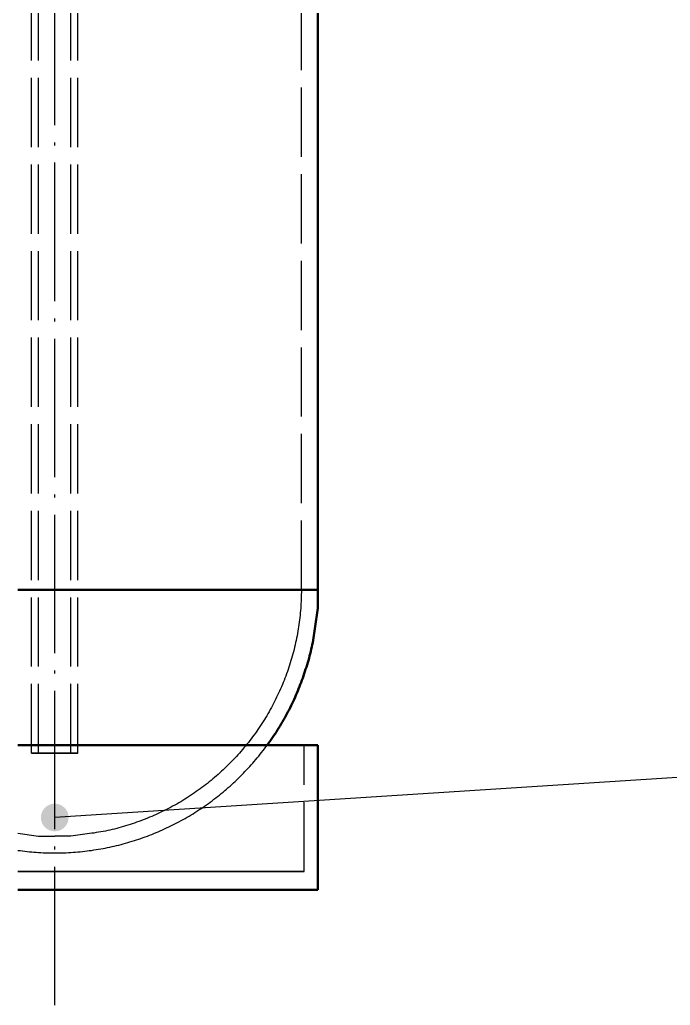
# Model space of a CAD drawing. Header units: millimetres. Extents: x 0 to 420, y 0 to 297.
# Drawn here: x 88.68 to 116.86, y 158 to 200.69 of the extents above; entities that cross this region are included whole.
import ezdxf

# ---------------------------------------------------------------- set-up
doc = ezdxf.new("R2010")
doc.units = ezdxf.units.MM
doc.linetypes.add('ISO02-TRAZOS', pattern=[3.75, 3, -0.75])
doc.linetypes.add('ISO04-TRAZO-PUNTO', pattern=[7.625, 6, -0.75, 0.125, -0.75])
for name, color, linetype, lineweight in [('01-VISIBLE', 7, 'CONTINUOUS', 50), ('02-OCULTA', 4, 'ISO02-TRAZOS', 25), ('03-EJE', 1, 'ISO04-TRAZO-PUNTO', 25), ('08-FINA', 5, 'CONTINUOUS', 25)]:
    doc.layers.add(name, color=color, linetype=linetype, lineweight=lineweight)

msp = doc.modelspace()

# ---------------------------------------------------------------- hatches: boundary and pattern name
at = {"layer": '08-FINA'}
h = msp.add_hatch(color=7, dxfattribs=at)
h.dxf.hatch_style = 1
edge = h.paths.add_edge_path()
edge.add_arc((90.2, 166.135), 0.6, 0, 360)

# ---------------------------------------------------------------- linework, layer by layer
at = {"layer": '01-VISIBLE'}
for p, q in [((101.6, 176), (101.6, 236.32)), ((101.6, 169.27), (101.6, 163))]:
    msp.add_line(p, q, dxfattribs=at)
for points in [[(88.6, 176), (88.7, 176), (88.8, 176), (88.9, 176), (89, 176), (89.1, 176), (89.2, 176), (89.3, 176), (89.4, 176), (89.5, 176), (89.6, 176), (89.7, 176), (89.8, 176), (89.9, 176), (90, 176), (90.1, 176), (90.2, 176), (90.3, 176), (90.4, 176), (90.5, 176), (90.6, 176), (90.7, 176), (90.8, 176), (90.9, 176), (91, 176), (91.1, 176), (91.2, 176), (91.3, 176), (91.4, 176), (91.5, 176), (91.6, 176), (91.7, 176), (91.8, 176), (91.9, 176), (92, 176), (92.1, 176), (92.2, 176), (92.3, 176), (92.4, 176), (92.5, 176), (92.6, 176), (92.7, 176), (92.8, 176), (92.9, 176), (93, 176), (93.1, 176), (93.2, 176), (93.3, 176), (93.4, 176), (93.5, 176), (93.6, 176), (93.7, 176), (93.8, 176), (93.9, 176), (94, 176), (94.1, 176), (94.2, 176), (94.3, 176), (94.4, 176), (94.5, 176), (94.6, 176), (94.7, 176), (94.8, 176), (94.9, 176), (95, 176), (95.1, 176), (95.2, 176), (95.3, 176), (95.4, 176), (95.5, 176), (95.6, 176), (95.7, 176), (95.8, 176), (95.9, 176), (96, 176), (96.1, 176), (96.2, 176), (96.3, 176), (96.4, 176), (96.5, 176), (96.6, 176), (96.7, 176), (96.8, 176), (96.9, 176), (97, 176), (97.1, 176), (97.2, 176), (97.3, 176), (97.4, 176), (97.5, 176), (97.6, 176), (97.7, 176), (97.8, 176), (97.9, 176), (98, 176), (98.1, 176), (98.2, 176), (98.3, 176), (98.4, 176), (98.5, 176), (98.6, 176), (98.7, 176), (98.8, 176), (98.9, 176), (99, 176), (99.1, 176), (99.2, 176), (99.3, 176), (99.4, 176), (99.5, 176), (99.6, 176), (99.7, 176), (99.8, 176), (99.9, 176), (100, 176), (100.1, 176), (100.2, 176), (100.3, 176), (100.4, 176), (100.5, 176), (100.6, 176), (100.7, 176), (100.8, 176), (100.9, 176), (101, 176), (101.1, 176), (101.2, 176), (101.3, 176), (101.4, 176), (101.5, 176), (101.6, 176)], [(99.402, 169.27), (99.46, 169.351), (99.518, 169.433), (99.575, 169.515), (99.632, 169.597), (99.688, 169.68), (99.743, 169.764), (99.797, 169.848), (99.851, 169.932), (99.903, 170.017), (99.956, 170.102), (100.007, 170.188), (100.058, 170.274), (100.107, 170.361), (100.157, 170.448), (100.205, 170.536), (100.253, 170.624), (100.299, 170.712), (100.345, 170.801), (100.391, 170.89), (100.435, 170.979), (100.479, 171.069), (100.522, 171.16), (100.564, 171.25), (100.605, 171.342), (100.646, 171.433), (100.685, 171.525), (100.724, 171.617), (100.762, 171.71), (100.798, 171.803), (100.835, 171.896), (100.87, 171.989), (100.904, 172.083), (100.938, 172.177), (100.971, 172.272), (101.004, 172.366), (101.035, 172.461), (101.066, 172.556), (101.097, 172.652), (101.127, 172.747), (101.156, 172.843), (101.184, 172.939), (101.211, 173.035), (101.237, 173.131), (101.262, 173.228), (101.286, 173.325), (101.309, 173.423), (101.331, 173.52), (101.351, 173.618), (101.37, 173.716), (101.388, 173.815), (101.405, 173.913), (101.421, 174.012), (101.436, 174.111), (101.45, 174.21), (101.465, 174.309), (101.478, 174.408), (101.492, 174.507), (101.506, 174.606), (101.519, 174.705), (101.533, 174.804), (101.548, 174.903), (101.565, 175.002), (101.579, 175.101), (101.587, 175.2), (101.592, 175.3), (101.595, 175.4), (101.597, 175.5), (101.598, 175.6), (101.599, 175.7), (101.6, 175.8), (101.6, 175.9), (101.6, 176)], [(88.6, 169.27), (88.7, 169.27), (88.8, 169.27), (88.9, 169.27), (89, 169.27), (89.1, 169.27), (89.2, 169.27), (89.3, 169.27), (89.4, 169.27), (89.5, 169.27), (89.6, 169.27), (89.7, 169.27), (89.8, 169.27), (89.9, 169.27), (90, 169.27), (90.1, 169.27), (90.2, 169.27), (90.3, 169.27), (90.4, 169.27), (90.5, 169.27), (90.6, 169.27), (90.7, 169.27), (90.8, 169.27), (90.9, 169.27), (91, 169.27), (91.1, 169.27), (91.2, 169.27), (91.3, 169.27), (91.4, 169.27), (91.5, 169.27), (91.6, 169.27), (91.7, 169.27), (91.8, 169.27), (91.9, 169.27), (92, 169.27), (92.1, 169.27), (92.2, 169.27), (92.3, 169.27), (92.4, 169.27), (92.5, 169.27), (92.6, 169.27), (92.7, 169.27), (92.8, 169.27), (92.9, 169.27), (93, 169.27), (93.1, 169.27), (93.2, 169.27), (93.3, 169.27), (93.4, 169.27), (93.5, 169.27), (93.6, 169.27), (93.7, 169.27), (93.8, 169.27), (93.9, 169.27), (94, 169.27), (94.1, 169.27), (94.2, 169.27), (94.3, 169.27), (94.4, 169.27), (94.5, 169.27), (94.6, 169.27), (94.7, 169.27), (94.8, 169.27), (94.9, 169.27), (95, 169.27), (95.1, 169.27), (95.2, 169.27), (95.3, 169.27), (95.4, 169.27), (95.5, 169.27), (95.6, 169.27), (95.7, 169.27), (95.8, 169.27), (95.9, 169.27), (96, 169.27), (96.1, 169.27), (96.2, 169.27), (96.3, 169.27), (96.4, 169.27), (96.5, 169.27), (96.6, 169.27), (96.7, 169.27), (96.8, 169.27), (96.9, 169.27), (97, 169.27), (97.1, 169.27), (97.2, 169.27), (97.3, 169.27), (97.4, 169.27), (97.5, 169.27), (97.6, 169.27), (97.7, 169.27), (97.8, 169.27), (97.9, 169.27), (98, 169.27), (98.1, 169.27), (98.2, 169.27), (98.3, 169.27), (98.4, 169.27), (98.5, 169.27), (98.6, 169.27), (98.7, 169.27), (98.8, 169.27), (98.9, 169.27), (99, 169.27), (99.1, 169.27), (99.2, 169.27), (99.3, 169.27), (99.4, 169.27), (99.5, 169.27), (99.6, 169.27), (99.7, 169.27), (99.8, 169.27), (99.9, 169.27), (100, 169.27), (100.1, 169.27), (100.2, 169.27), (100.3, 169.27), (100.4, 169.27), (100.5, 169.27), (100.6, 169.27), (100.7, 169.27), (100.8, 169.27), (100.9, 169.27), (101, 169.27), (101.1, 169.27), (101.2, 169.27), (101.3, 169.27), (101.4, 169.27), (101.5, 169.27), (101.6, 169.27)], [(88.6, 163), (88.7, 163), (88.8, 163), (88.9, 163), (89, 163), (89.1, 163), (89.2, 163), (89.3, 163), (89.4, 163), (89.5, 163), (89.6, 163), (89.7, 163), (89.8, 163), (89.9, 163), (90, 163), (90.1, 163), (90.2, 163), (90.3, 163), (90.4, 163), (90.5, 163), (90.6, 163), (90.7, 163), (90.8, 163), (90.9, 163), (91, 163), (91.1, 163), (91.2, 163), (91.3, 163), (91.4, 163), (91.5, 163), (91.6, 163), (91.7, 163), (91.8, 163), (91.9, 163), (92, 163), (92.1, 163), (92.2, 163), (92.3, 163), (92.4, 163), (92.5, 163), (92.6, 163), (92.7, 163), (92.8, 163), (92.9, 163), (93, 163), (93.1, 163), (93.2, 163), (93.3, 163), (93.4, 163), (93.5, 163), (93.6, 163), (93.7, 163), (93.8, 163), (93.9, 163), (94, 163), (94.1, 163), (94.2, 163), (94.3, 163), (94.4, 163), (94.5, 163), (94.6, 163), (94.7, 163), (94.8, 163), (94.9, 163), (95, 163), (95.1, 163), (95.2, 163), (95.3, 163), (95.4, 163), (95.5, 163), (95.6, 163), (95.7, 163), (95.8, 163), (95.9, 163), (96, 163), (96.1, 163), (96.2, 163), (96.3, 163), (96.4, 163), (96.5, 163), (96.6, 163), (96.7, 163), (96.8, 163), (96.9, 163), (97, 163), (97.1, 163), (97.2, 163), (97.3, 163), (97.4, 163), (97.5, 163), (97.6, 163), (97.7, 163), (97.8, 163), (97.9, 163), (98, 163), (98.1, 163), (98.2, 163), (98.3, 163), (98.4, 163), (98.5, 163), (98.6, 163), (98.7, 163), (98.8, 163), (98.9, 163), (99, 163), (99.1, 163), (99.2, 163), (99.3, 163), (99.4, 163), (99.5, 163), (99.6, 163), (99.7, 163), (99.8, 163), (99.9, 163), (100, 163), (100.1, 163), (100.2, 163), (100.3, 163), (100.4, 163), (100.5, 163), (100.6, 163), (100.7, 163), (100.8, 163), (100.9, 163), (101, 163), (101.1, 163), (101.2, 163), (101.3, 163), (101.4, 163), (101.5, 163), (101.6, 163)]]:
    msp.add_lwpolyline(points, dxfattribs=at)
at = {"layer": '02-OCULTA'}
for p, q in [((89.2, 168.92), (89.2, 244.447)), ((89.5, 168.92), (89.5, 244.447)), ((90.9, 168.92), (90.9, 244.447)), ((91.2, 168.92), (91.2, 244.447)), ((100.88, 176), (100.88, 236.32)), ((101, 163.8), (101, 169.27))]:
    msp.add_line(p, q, dxfattribs=at)
for points in [[(101.6, 176), (101.5, 176), (101.4, 176), (101.3, 176), (101.2, 176), (101.1, 176), (101, 176), (100.9, 176), (100.8, 176), (100.7, 176), (100.6, 176), (100.5, 176), (100.4, 176), (100.3, 176), (100.2, 176), (100.1, 176), (100, 176), (99.9, 176), (99.8, 176), (99.7, 176), (99.6, 176), (99.5, 176), (99.4, 176), (99.3, 176), (99.2, 176), (99.1, 176), (99, 176), (98.9, 176), (98.8, 176), (98.7, 176), (98.6, 176), (98.5, 176), (98.4, 176), (98.3, 176), (98.2, 176), (98.1, 176), (98, 176), (97.9, 176), (97.8, 176), (97.7, 176), (97.6, 176), (97.5, 176), (97.4, 176), (97.3, 176), (97.2, 176), (97.1, 176), (97, 176), (96.9, 176), (96.8, 176), (96.7, 176), (96.6, 176), (96.5, 176), (96.4, 176), (96.3, 176), (96.2, 176), (96.1, 176), (96, 176), (95.9, 176), (95.8, 176), (95.7, 176), (95.6, 176), (95.5, 176), (95.4, 176), (95.3, 176), (95.2, 176), (95.1, 176), (95, 176), (94.9, 176), (94.8, 176), (94.7, 176), (94.6, 176), (94.5, 176), (94.4, 176), (94.3, 176), (94.2, 176), (94.1, 176), (94, 176), (93.9, 176), (93.8, 176), (93.7, 176), (93.6, 176), (93.5, 176), (93.4, 176), (93.3, 176), (93.2, 176), (93.1, 176), (93, 176), (92.9, 176), (92.8, 176), (92.7, 176), (92.6, 176), (92.5, 176), (92.4, 176), (92.3, 176), (92.2, 176), (92.1, 176), (92, 176), (91.9, 176), (91.8, 176), (91.7, 176), (91.6, 176), (91.5, 176), (91.4, 176), (91.3, 176), (91.2, 176), (91.1, 176), (91, 176), (90.9, 176), (90.8, 176), (90.7, 176), (90.6, 176), (90.5, 176), (90.4, 176), (90.3, 176), (90.2, 176), (90.1, 176), (90, 176), (89.9, 176), (89.8, 176), (89.7, 176), (89.6, 176), (89.5, 176), (89.4, 176), (89.3, 176), (89.2, 176), (89.1, 176), (89, 176), (88.9, 176), (88.8, 176), (88.7, 176), (88.6, 176)], [(100.88, 176), (100.78, 176), (100.679, 176), (100.579, 176), (100.479, 176), (100.379, 176), (100.278, 176), (100.178, 176), (100.078, 176), (99.977, 176), (99.877, 176), (99.777, 176), (99.677, 176), (99.576, 176), (99.476, 176), (99.376, 176), (99.275, 176), (99.175, 176), (99.075, 176), (98.975, 176), (98.874, 176), (98.774, 176), (98.674, 176), (98.574, 176), (98.473, 176), (98.373, 176), (98.273, 176), (98.172, 176), (98.072, 176), (97.972, 176), (97.872, 176), (97.771, 176), (97.671, 176), (97.571, 176), (97.47, 176), (97.37, 176), (97.27, 176), (97.17, 176), (97.069, 176), (96.969, 176), (96.869, 176), (96.768, 176), (96.668, 176), (96.568, 176), (96.468, 176), (96.367, 176), (96.267, 176), (96.167, 176), (96.066, 176), (95.966, 176), (95.866, 176), (95.766, 176), (95.665, 176), (95.565, 176), (95.465, 176), (95.365, 176), (95.264, 176), (95.164, 176), (95.064, 176), (94.963, 176), (94.863, 176), (94.763, 176), (94.663, 176), (94.562, 176), (94.462, 176), (94.362, 176), (94.261, 176), (94.161, 176), (94.061, 176), (93.961, 176), (93.86, 176), (93.76, 176), (93.66, 176), (93.559, 176), (93.459, 176), (93.359, 176), (93.259, 176), (93.158, 176), (93.058, 176), (92.958, 176), (92.857, 176), (92.757, 176), (92.657, 176), (92.557, 176), (92.456, 176), (92.356, 176), (92.256, 176), (92.155, 176), (92.055, 176), (91.955, 176), (91.855, 176), (91.754, 176), (91.654, 176), (91.554, 176), (91.454, 176), (91.353, 176), (91.253, 176), (91.153, 176), (91.052, 176), (90.952, 176), (90.852, 176), (90.752, 176), (90.651, 176), (90.551, 176), (90.451, 176), (90.35, 176), (90.25, 176), (90.15, 176), (90.05, 176), (89.949, 176), (89.849, 176), (89.749, 176), (89.648, 176), (89.548, 176), (89.448, 176), (89.348, 176), (89.247, 176), (89.147, 176), (89.047, 176), (88.946, 176), (88.846, 176), (88.746, 176), (88.646, 176)], [(88.646, 176), (88.746, 176), (88.846, 176), (88.946, 176), (89.047, 176), (89.147, 176), (89.247, 176), (89.348, 176), (89.448, 176), (89.548, 176), (89.648, 176), (89.749, 176), (89.849, 176), (89.949, 176), (90.05, 176), (90.15, 176), (90.25, 176), (90.35, 176), (90.451, 176), (90.551, 176), (90.651, 176), (90.752, 176), (90.852, 176), (90.952, 176), (91.052, 176), (91.153, 176), (91.253, 176), (91.353, 176), (91.454, 176), (91.554, 176), (91.654, 176), (91.754, 176), (91.855, 176), (91.955, 176), (92.055, 176), (92.155, 176), (92.256, 176), (92.356, 176), (92.456, 176), (92.557, 176), (92.657, 176), (92.757, 176), (92.857, 176), (92.958, 176), (93.058, 176), (93.158, 176), (93.259, 176), (93.359, 176), (93.459, 176), (93.559, 176), (93.66, 176), (93.76, 176), (93.86, 176), (93.961, 176), (94.061, 176), (94.161, 176), (94.261, 176), (94.362, 176), (94.462, 176), (94.562, 176), (94.663, 176), (94.763, 176), (94.863, 176), (94.963, 176), (95.064, 176), (95.164, 176), (95.264, 176), (95.365, 176), (95.465, 176), (95.565, 176), (95.665, 176), (95.766, 176), (95.866, 176), (95.966, 176), (96.066, 176), (96.167, 176), (96.267, 176), (96.367, 176), (96.468, 176), (96.568, 176), (96.668, 176), (96.768, 176), (96.869, 176), (96.969, 176), (97.069, 176), (97.17, 176), (97.27, 176), (97.37, 176), (97.47, 176), (97.571, 176), (97.671, 176), (97.771, 176), (97.872, 176), (97.972, 176), (98.072, 176), (98.172, 176), (98.273, 176), (98.373, 176), (98.473, 176), (98.574, 176), (98.674, 176), (98.774, 176), (98.874, 176), (98.975, 176), (99.075, 176), (99.175, 176), (99.275, 176), (99.376, 176), (99.476, 176), (99.576, 176), (99.677, 176), (99.777, 176), (99.877, 176), (99.977, 176), (100.078, 176), (100.178, 176), (100.278, 176), (100.379, 176), (100.479, 176), (100.579, 176), (100.679, 176), (100.78, 176), (100.88, 176)], [(100.88, 176), (100.88, 175.9), (100.878, 175.799), (100.876, 175.699), (100.872, 175.598), (100.868, 175.498), (100.863, 175.398), (100.857, 175.297), (100.85, 175.197), (100.842, 175.097), (100.833, 174.997), (100.823, 174.897), (100.812, 174.797), (100.8, 174.697), (100.787, 174.598), (100.774, 174.498), (100.759, 174.399), (100.744, 174.3), (100.727, 174.2), (100.71, 174.102), (100.692, 174.003), (100.672, 173.904), (100.652, 173.806), (100.631, 173.708), (100.609, 173.61), (100.586, 173.512), (100.562, 173.414), (100.537, 173.317), (100.512, 173.22), (100.485, 173.123), (100.458, 173.026), (100.429, 172.93), (100.4, 172.834), (100.37, 172.738), (100.338, 172.642), (100.306, 172.547), (100.273, 172.452), (100.24, 172.358), (100.205, 172.263), (100.169, 172.169), (100.133, 172.076), (100.096, 171.983), (100.057, 171.89), (100.018, 171.797), (99.978, 171.705), (99.937, 171.613), (99.896, 171.522), (99.853, 171.431), (99.81, 171.34), (99.765, 171.25), (99.72, 171.16), (99.674, 171.071), (99.628, 170.982), (99.58, 170.894), (99.532, 170.806), (99.482, 170.718), (99.432, 170.631), (99.381, 170.544), (99.33, 170.458), (99.277, 170.373), (99.224, 170.287), (99.17, 170.203), (99.115, 170.119), (99.059, 170.035), (99.002, 169.952), (98.945, 169.869), (98.887, 169.787), (98.828, 169.706), (98.769, 169.625), (98.708, 169.545), (98.647, 169.465), (98.585, 169.386), (98.523, 169.307), (98.459, 169.229), (98.395, 169.152), (98.331, 169.075), (98.265, 168.999), (98.199, 168.923), (98.132, 168.848), (98.064, 168.774), (97.996, 168.701), (97.927, 168.628), (97.857, 168.555), (97.787, 168.483), (97.716, 168.412), (97.644, 168.342), (97.572, 168.272), (97.499, 168.203), (97.425, 168.135), (97.351, 168.067), (97.276, 168.001), (97.2, 167.934), (97.124, 167.869), (97.047, 167.804), (96.97, 167.74), (96.892, 167.677), (96.813, 167.614), (96.734, 167.552), (96.654, 167.491), (96.574, 167.431), (96.493, 167.371), (96.412, 167.312), (96.33, 167.254), (96.247, 167.197), (96.164, 167.141), (96.081, 167.085), (95.996, 167.03), (95.912, 166.976), (95.827, 166.923), (95.741, 166.87), (95.655, 166.818), (95.568, 166.768), (95.481, 166.717), (95.394, 166.668), (95.306, 166.62), (95.217, 166.572), (95.128, 166.525), (95.039, 166.479), (94.949, 166.434), (94.859, 166.39), (94.769, 166.346), (94.678, 166.304), (94.586, 166.262), (94.494, 166.221), (94.402, 166.181), (94.309, 166.142), (94.216, 166.104), (94.123, 166.067), (94.029, 166.031), (93.935, 165.996), (93.841, 165.962), (93.746, 165.928), (93.651, 165.895), (93.556, 165.863), (93.461, 165.831), (93.365, 165.801), (93.269, 165.77), (93.173, 165.741), (93.077, 165.713), (92.98, 165.685), (92.883, 165.659), (92.786, 165.634), (92.688, 165.61), (92.591, 165.587), (92.492, 165.566), (92.394, 165.546), (92.295, 165.528), (92.196, 165.51), (92.097, 165.494), (91.998, 165.478), (91.898, 165.463), (91.799, 165.449), (91.7, 165.435), (91.6, 165.421), (91.5, 165.408), (91.401, 165.394), (91.301, 165.38), (91.202, 165.364), (91.103, 165.348), (91.003, 165.336), (90.903, 165.33), (90.803, 165.326), (90.702, 165.324), (90.602, 165.322), (90.501, 165.321), (90.401, 165.321), (90.3, 165.32), (90.2, 165.32)], [(101.6, 169.27), (101.5, 169.27), (101.4, 169.27), (101.3, 169.27), (101.2, 169.27), (101.1, 169.27), (101, 169.27), (100.9, 169.27), (100.8, 169.27), (100.7, 169.27), (100.6, 169.27), (100.5, 169.27), (100.4, 169.27), (100.3, 169.27), (100.2, 169.27), (100.1, 169.27), (100, 169.27), (99.9, 169.27), (99.8, 169.27), (99.7, 169.27), (99.6, 169.27), (99.5, 169.27), (99.4, 169.27), (99.3, 169.27), (99.2, 169.27), (99.1, 169.27), (99, 169.27), (98.9, 169.27), (98.8, 169.27), (98.7, 169.27), (98.6, 169.27), (98.5, 169.27), (98.4, 169.27), (98.3, 169.27), (98.2, 169.27), (98.1, 169.27), (98, 169.27), (97.9, 169.27), (97.8, 169.27), (97.7, 169.27), (97.6, 169.27), (97.5, 169.27), (97.4, 169.27), (97.3, 169.27), (97.2, 169.27), (97.1, 169.27), (97, 169.27), (96.9, 169.27), (96.8, 169.27), (96.7, 169.27), (96.6, 169.27), (96.5, 169.27), (96.4, 169.27), (96.3, 169.27), (96.2, 169.27), (96.1, 169.27), (96, 169.27), (95.9, 169.27), (95.8, 169.27), (95.7, 169.27), (95.6, 169.27), (95.5, 169.27), (95.4, 169.27), (95.3, 169.27), (95.2, 169.27), (95.1, 169.27), (95, 169.27), (94.9, 169.27), (94.8, 169.27), (94.7, 169.27), (94.6, 169.27), (94.5, 169.27), (94.4, 169.27), (94.3, 169.27), (94.2, 169.27), (94.1, 169.27), (94, 169.27), (93.9, 169.27), (93.8, 169.27), (93.7, 169.27), (93.6, 169.27), (93.5, 169.27), (93.4, 169.27), (93.3, 169.27), (93.2, 169.27), (93.1, 169.27), (93, 169.27), (92.9, 169.27), (92.8, 169.27), (92.7, 169.27), (92.6, 169.27), (92.5, 169.27), (92.4, 169.27), (92.3, 169.27), (92.2, 169.27), (92.1, 169.27), (92, 169.27), (91.9, 169.27), (91.8, 169.27), (91.7, 169.27), (91.6, 169.27), (91.5, 169.27), (91.4, 169.27), (91.3, 169.27), (91.2, 169.27), (91.1, 169.27), (91, 169.27), (90.9, 169.27), (90.8, 169.27), (90.7, 169.27), (90.6, 169.27), (90.5, 169.27), (90.4, 169.27), (90.3, 169.27), (90.2, 169.27), (90.1, 169.27), (90, 169.27), (89.9, 169.27), (89.8, 169.27), (89.7, 169.27), (89.6, 169.27), (89.5, 169.27), (89.4, 169.27), (89.3, 169.27), (89.2, 169.27), (89.1, 169.27), (89, 169.27), (88.9, 169.27), (88.8, 169.27), (88.7, 169.27), (88.6, 169.27)], [(101, 169.27), (100.9, 169.27), (100.8, 169.27), (100.7, 169.27), (100.6, 169.27), (100.5, 169.27), (100.4, 169.27), (100.3, 169.27), (100.2, 169.27), (100.1, 169.27), (100, 169.27), (99.9, 169.27), (99.8, 169.27), (99.7, 169.27), (99.6, 169.27), (99.5, 169.27), (99.4, 169.27), (99.3, 169.27), (99.2, 169.27), (99.1, 169.27), (99, 169.27), (98.9, 169.27), (98.8, 169.27), (98.7, 169.27), (98.6, 169.27), (98.5, 169.27), (98.4, 169.27), (98.3, 169.27), (98.2, 169.27), (98.1, 169.27), (98, 169.27), (97.9, 169.27), (97.8, 169.27), (97.7, 169.27), (97.6, 169.27), (97.5, 169.27), (97.4, 169.27), (97.3, 169.27), (97.2, 169.27), (97.1, 169.27), (97, 169.27), (96.9, 169.27), (96.8, 169.27), (96.7, 169.27), (96.6, 169.27), (96.5, 169.27), (96.4, 169.27), (96.3, 169.27), (96.2, 169.27), (96.1, 169.27), (96, 169.27), (95.9, 169.27), (95.8, 169.27), (95.7, 169.27), (95.6, 169.27), (95.5, 169.27), (95.4, 169.27), (95.3, 169.27), (95.2, 169.27), (95.1, 169.27), (95, 169.27), (94.9, 169.27), (94.8, 169.27), (94.7, 169.27), (94.6, 169.27), (94.5, 169.27), (94.4, 169.27), (94.3, 169.27), (94.2, 169.27), (94.1, 169.27), (94, 169.27), (93.9, 169.27), (93.8, 169.27), (93.7, 169.27), (93.6, 169.27), (93.5, 169.27), (93.4, 169.27), (93.3, 169.27), (93.2, 169.27), (93.1, 169.27), (93, 169.27), (92.9, 169.27), (92.8, 169.27), (92.7, 169.27), (92.6, 169.27), (92.5, 169.27), (92.4, 169.27), (92.3, 169.27), (92.2, 169.27), (92.1, 169.27), (92, 169.27), (91.9, 169.27), (91.8, 169.27), (91.7, 169.27), (91.6, 169.27), (91.5, 169.27), (91.4, 169.27), (91.3, 169.27), (91.2, 169.27), (91.1, 169.27), (91, 169.27), (90.9, 169.27), (90.8, 169.27), (90.7, 169.27), (90.6, 169.27), (90.5, 169.27), (90.4, 169.27), (90.3, 169.27), (90.2, 169.27), (90.1, 169.27), (90, 169.27), (89.9, 169.27), (89.8, 169.27), (89.7, 169.27), (89.6, 169.27), (89.5, 169.27), (89.4, 169.27), (89.3, 169.27), (89.2, 169.27), (89.1, 169.27), (89, 169.27), (88.9, 169.27), (88.8, 169.27), (88.7, 169.27), (88.6, 169.27)], [(88.6, 169.27), (88.7, 169.27), (88.8, 169.27), (88.9, 169.27), (89, 169.27), (89.1, 169.27), (89.2, 169.27), (89.3, 169.27), (89.4, 169.27), (89.5, 169.27), (89.6, 169.27), (89.7, 169.27), (89.8, 169.27), (89.9, 169.27), (90, 169.27), (90.1, 169.27), (90.2, 169.27), (90.3, 169.27), (90.4, 169.27), (90.5, 169.27), (90.6, 169.27), (90.7, 169.27), (90.8, 169.27), (90.9, 169.27), (91, 169.27), (91.1, 169.27), (91.2, 169.27), (91.3, 169.27), (91.4, 169.27), (91.5, 169.27), (91.6, 169.27), (91.7, 169.27), (91.8, 169.27), (91.9, 169.27), (92, 169.27), (92.1, 169.27), (92.2, 169.27), (92.3, 169.27), (92.4, 169.27), (92.5, 169.27), (92.6, 169.27), (92.7, 169.27), (92.8, 169.27), (92.9, 169.27), (93, 169.27), (93.1, 169.27), (93.2, 169.27), (93.3, 169.27), (93.4, 169.27), (93.5, 169.27), (93.6, 169.27), (93.7, 169.27), (93.8, 169.27), (93.9, 169.27), (94, 169.27), (94.1, 169.27), (94.2, 169.27), (94.3, 169.27), (94.4, 169.27), (94.5, 169.27), (94.6, 169.27), (94.7, 169.27), (94.8, 169.27), (94.9, 169.27), (95, 169.27), (95.1, 169.27), (95.2, 169.27), (95.3, 169.27), (95.4, 169.27), (95.5, 169.27), (95.6, 169.27), (95.7, 169.27), (95.8, 169.27), (95.9, 169.27), (96, 169.27), (96.1, 169.27), (96.2, 169.27), (96.3, 169.27), (96.4, 169.27), (96.5, 169.27), (96.6, 169.27), (96.7, 169.27), (96.8, 169.27), (96.9, 169.27), (97, 169.27), (97.1, 169.27), (97.2, 169.27), (97.3, 169.27), (97.4, 169.27), (97.5, 169.27), (97.6, 169.27), (97.7, 169.27), (97.8, 169.27), (97.9, 169.27), (98, 169.27), (98.1, 169.27), (98.2, 169.27), (98.3, 169.27), (98.4, 169.27), (98.5, 169.27), (98.6, 169.27), (98.7, 169.27), (98.8, 169.27), (98.9, 169.27), (99, 169.27), (99.1, 169.27), (99.2, 169.27), (99.3, 169.27), (99.4, 169.27), (99.5, 169.27), (99.6, 169.27), (99.7, 169.27), (99.8, 169.27), (99.9, 169.27), (100, 169.27), (100.1, 169.27), (100.2, 169.27), (100.3, 169.27), (100.4, 169.27), (100.5, 169.27), (100.6, 169.27), (100.7, 169.27), (100.8, 169.27), (100.9, 169.27), (101, 169.27)], [(90.2, 164.6), (90.3, 164.601), (90.4, 164.602), (90.5, 164.604), (90.6, 164.607), (90.7, 164.611), (90.8, 164.616), (90.9, 164.622), (91, 164.628), (91.1, 164.636), (91.199, 164.644), (91.299, 164.653), (91.399, 164.663), (91.498, 164.674), (91.598, 164.686), (91.697, 164.699), (91.796, 164.712), (91.895, 164.727), (91.994, 164.742), (92.093, 164.758), (92.191, 164.775), (92.29, 164.793), (92.388, 164.812), (92.486, 164.832), (92.584, 164.852), (92.682, 164.874), (92.779, 164.896), (92.877, 164.919), (92.974, 164.943), (93.071, 164.968), (93.168, 164.993), (93.264, 165.02), (93.36, 165.047), (93.456, 165.075), (93.552, 165.104), (93.648, 165.134), (93.743, 165.165), (93.838, 165.196), (93.933, 165.229), (94.027, 165.262), (94.121, 165.296), (94.215, 165.331), (94.309, 165.366), (94.402, 165.403), (94.495, 165.44), (94.587, 165.478), (94.679, 165.517), (94.771, 165.557), (94.863, 165.597), (94.954, 165.639), (95.045, 165.681), (95.135, 165.724), (95.225, 165.767), (95.315, 165.812), (95.404, 165.857), (95.493, 165.903), (95.581, 165.95), (95.669, 165.998), (95.757, 166.046), (95.844, 166.095), (95.931, 166.145), (96.017, 166.196), (96.103, 166.247), (96.188, 166.3), (96.273, 166.353), (96.358, 166.406), (96.442, 166.461), (96.525, 166.516), (96.608, 166.572), (96.691, 166.628), (96.773, 166.686), (96.854, 166.744), (96.935, 166.803), (97.016, 166.862), (97.096, 166.922), (97.175, 166.983), (97.254, 167.045), (97.332, 167.107), (97.41, 167.17), (97.487, 167.233), (97.564, 167.298), (97.64, 167.363), (97.716, 167.428), (97.791, 167.495), (97.865, 167.562), (97.939, 167.629), (98.012, 167.698), (98.085, 167.766), (98.156, 167.836), (98.228, 167.906), (98.299, 167.977), (98.369, 168.048), (98.438, 168.12), (98.507, 168.193), (98.575, 168.266), (98.643, 168.34), (98.71, 168.414), (98.776, 168.489), (98.842, 168.565), (98.907, 168.641), (98.971, 168.718), (99.034, 168.795), (99.097, 168.873), (99.16, 168.951), (99.221, 169.03), (99.282, 169.11), (99.342, 169.19), (99.402, 169.27)], [(91.2, 168.92), (91.1, 168.92), (91, 168.92), (90.9, 168.92), (90.8, 168.92), (90.7, 168.92), (90.6, 168.92), (90.5, 168.92), (90.4, 168.92), (90.3, 168.92), (90.2, 168.92), (90.1, 168.92), (90, 168.92), (89.9, 168.92), (89.8, 168.92), (89.7, 168.92), (89.6, 168.92), (89.5, 168.92), (89.4, 168.92), (89.3, 168.92), (89.2, 168.92)], [(89.2, 168.92), (89.3, 168.92), (89.4, 168.92), (89.5, 168.92), (89.6, 168.92), (89.7, 168.92), (89.8, 168.92), (89.9, 168.92), (90, 168.92), (90.1, 168.92), (90.2, 168.92), (90.3, 168.92), (90.4, 168.92), (90.5, 168.92), (90.6, 168.92), (90.7, 168.92), (90.8, 168.92), (90.9, 168.92), (91, 168.92), (91.1, 168.92), (91.2, 168.92)], [(90.9, 168.92), (90.8, 168.92), (90.7, 168.92), (90.6, 168.92), (90.5, 168.92), (90.4, 168.92), (90.3, 168.92), (90.2, 168.92), (90.1, 168.92), (90, 168.92), (89.9, 168.92), (89.8, 168.92), (89.7, 168.92), (89.6, 168.92), (89.5, 168.92)], [(89.5, 168.92), (89.6, 168.92), (89.7, 168.92), (89.8, 168.92), (89.9, 168.92), (90, 168.92), (90.1, 168.92), (90.2, 168.92), (90.3, 168.92), (90.4, 168.92), (90.5, 168.92), (90.6, 168.92), (90.7, 168.92), (90.8, 168.92), (90.9, 168.92)], [(88.601, 165.449), (88.7, 165.435), (88.8, 165.421), (88.9, 165.408), (88.999, 165.394), (89.098, 165.38), (89.198, 165.364), (89.297, 165.348), (89.397, 165.337), (89.497, 165.33), (89.597, 165.326), (89.698, 165.324), (89.798, 165.322), (89.899, 165.321), (89.999, 165.32), (90.1, 165.32), (90.2, 165.32)], [(88.604, 164.712), (88.703, 164.699), (88.802, 164.686), (88.902, 164.674), (89.001, 164.663), (89.101, 164.653), (89.201, 164.644), (89.3, 164.636), (89.4, 164.628), (89.5, 164.622), (89.6, 164.616), (89.7, 164.611), (89.8, 164.607), (89.9, 164.604), (90, 164.602), (90.1, 164.601), (90.2, 164.6)], [(101, 163.8), (100.9, 163.8), (100.8, 163.8), (100.7, 163.8), (100.6, 163.8), (100.5, 163.8), (100.4, 163.8), (100.3, 163.8), (100.2, 163.8), (100.1, 163.8), (100, 163.8), (99.9, 163.8), (99.8, 163.8), (99.7, 163.8), (99.6, 163.8), (99.5, 163.8), (99.4, 163.8), (99.3, 163.8), (99.2, 163.8), (99.1, 163.8), (99, 163.8), (98.9, 163.8), (98.8, 163.8), (98.7, 163.8), (98.6, 163.8), (98.5, 163.8), (98.4, 163.8), (98.3, 163.8), (98.2, 163.8), (98.1, 163.8), (98, 163.8), (97.9, 163.8), (97.8, 163.8), (97.7, 163.8), (97.6, 163.8), (97.5, 163.8), (97.4, 163.8), (97.3, 163.8), (97.2, 163.8), (97.1, 163.8), (97, 163.8), (96.9, 163.8), (96.8, 163.8), (96.7, 163.8), (96.6, 163.8), (96.5, 163.8), (96.4, 163.8), (96.3, 163.8), (96.2, 163.8), (96.1, 163.8), (96, 163.8), (95.9, 163.8), (95.8, 163.8), (95.7, 163.8), (95.6, 163.8), (95.5, 163.8), (95.4, 163.8), (95.3, 163.8), (95.2, 163.8), (95.1, 163.8), (95, 163.8), (94.9, 163.8), (94.8, 163.8), (94.7, 163.8), (94.6, 163.8), (94.5, 163.8), (94.4, 163.8), (94.3, 163.8), (94.2, 163.8), (94.1, 163.8), (94, 163.8), (93.9, 163.8), (93.8, 163.8), (93.7, 163.8), (93.6, 163.8), (93.5, 163.8), (93.4, 163.8), (93.3, 163.8), (93.2, 163.8), (93.1, 163.8), (93, 163.8), (92.9, 163.8), (92.8, 163.8), (92.7, 163.8), (92.6, 163.8), (92.5, 163.8), (92.4, 163.8), (92.3, 163.8), (92.2, 163.8), (92.1, 163.8), (92, 163.8), (91.9, 163.8), (91.8, 163.8), (91.7, 163.8), (91.6, 163.8), (91.5, 163.8), (91.4, 163.8), (91.3, 163.8), (91.2, 163.8), (91.1, 163.8), (91, 163.8), (90.9, 163.8), (90.8, 163.8), (90.7, 163.8), (90.6, 163.8), (90.5, 163.8), (90.4, 163.8), (90.3, 163.8), (90.2, 163.8), (90.1, 163.8), (90, 163.8), (89.9, 163.8), (89.8, 163.8), (89.7, 163.8), (89.6, 163.8), (89.5, 163.8), (89.4, 163.8), (89.3, 163.8), (89.2, 163.8), (89.1, 163.8), (89, 163.8), (88.9, 163.8), (88.8, 163.8), (88.7, 163.8), (88.6, 163.8)], [(88.6, 163.8), (88.7, 163.8), (88.8, 163.8), (88.9, 163.8), (89, 163.8), (89.1, 163.8), (89.2, 163.8), (89.3, 163.8), (89.4, 163.8), (89.5, 163.8), (89.6, 163.8), (89.7, 163.8), (89.8, 163.8), (89.9, 163.8), (90, 163.8), (90.1, 163.8), (90.2, 163.8), (90.3, 163.8), (90.4, 163.8), (90.5, 163.8), (90.6, 163.8), (90.7, 163.8), (90.8, 163.8), (90.9, 163.8), (91, 163.8), (91.1, 163.8), (91.2, 163.8), (91.3, 163.8), (91.4, 163.8), (91.5, 163.8), (91.6, 163.8), (91.7, 163.8), (91.8, 163.8), (91.9, 163.8), (92, 163.8), (92.1, 163.8), (92.2, 163.8), (92.3, 163.8), (92.4, 163.8), (92.5, 163.8), (92.6, 163.8), (92.7, 163.8), (92.8, 163.8), (92.9, 163.8), (93, 163.8), (93.1, 163.8), (93.2, 163.8), (93.3, 163.8), (93.4, 163.8), (93.5, 163.8), (93.6, 163.8), (93.7, 163.8), (93.8, 163.8), (93.9, 163.8), (94, 163.8), (94.1, 163.8), (94.2, 163.8), (94.3, 163.8), (94.4, 163.8), (94.5, 163.8), (94.6, 163.8), (94.7, 163.8), (94.8, 163.8), (94.9, 163.8), (95, 163.8), (95.1, 163.8), (95.2, 163.8), (95.3, 163.8), (95.4, 163.8), (95.5, 163.8), (95.6, 163.8), (95.7, 163.8), (95.8, 163.8), (95.9, 163.8), (96, 163.8), (96.1, 163.8), (96.2, 163.8), (96.3, 163.8), (96.4, 163.8), (96.5, 163.8), (96.6, 163.8), (96.7, 163.8), (96.8, 163.8), (96.9, 163.8), (97, 163.8), (97.1, 163.8), (97.2, 163.8), (97.3, 163.8), (97.4, 163.8), (97.5, 163.8), (97.6, 163.8), (97.7, 163.8), (97.8, 163.8), (97.9, 163.8), (98, 163.8), (98.1, 163.8), (98.2, 163.8), (98.3, 163.8), (98.4, 163.8), (98.5, 163.8), (98.6, 163.8), (98.7, 163.8), (98.8, 163.8), (98.9, 163.8), (99, 163.8), (99.1, 163.8), (99.2, 163.8), (99.3, 163.8), (99.4, 163.8), (99.5, 163.8), (99.6, 163.8), (99.7, 163.8), (99.8, 163.8), (99.9, 163.8), (100, 163.8), (100.1, 163.8), (100.2, 163.8), (100.3, 163.8), (100.4, 163.8), (100.5, 163.8), (100.6, 163.8), (100.7, 163.8), (100.8, 163.8), (100.9, 163.8), (101, 163.8)], [(101.6, 163), (101.5, 163), (101.4, 163), (101.3, 163), (101.2, 163), (101.1, 163), (101, 163), (100.9, 163), (100.8, 163), (100.7, 163), (100.6, 163), (100.5, 163), (100.4, 163), (100.3, 163), (100.2, 163), (100.1, 163), (100, 163), (99.9, 163), (99.8, 163), (99.7, 163), (99.6, 163), (99.5, 163), (99.4, 163), (99.3, 163), (99.2, 163), (99.1, 163), (99, 163), (98.9, 163), (98.8, 163), (98.7, 163), (98.6, 163), (98.5, 163), (98.4, 163), (98.3, 163), (98.2, 163), (98.1, 163), (98, 163), (97.9, 163), (97.8, 163), (97.7, 163), (97.6, 163), (97.5, 163), (97.4, 163), (97.3, 163), (97.2, 163), (97.1, 163), (97, 163), (96.9, 163), (96.8, 163), (96.7, 163), (96.6, 163), (96.5, 163), (96.4, 163), (96.3, 163), (96.2, 163), (96.1, 163), (96, 163), (95.9, 163), (95.8, 163), (95.7, 163), (95.6, 163), (95.5, 163), (95.4, 163), (95.3, 163), (95.2, 163), (95.1, 163), (95, 163), (94.9, 163), (94.8, 163), (94.7, 163), (94.6, 163), (94.5, 163), (94.4, 163), (94.3, 163), (94.2, 163), (94.1, 163), (94, 163), (93.9, 163), (93.8, 163), (93.7, 163), (93.6, 163), (93.5, 163), (93.4, 163), (93.3, 163), (93.2, 163), (93.1, 163), (93, 163), (92.9, 163), (92.8, 163), (92.7, 163), (92.6, 163), (92.5, 163), (92.4, 163), (92.3, 163), (92.2, 163), (92.1, 163), (92, 163), (91.9, 163), (91.8, 163), (91.7, 163), (91.6, 163), (91.5, 163), (91.4, 163), (91.3, 163), (91.2, 163), (91.1, 163), (91, 163), (90.9, 163), (90.8, 163), (90.7, 163), (90.6, 163), (90.5, 163), (90.4, 163), (90.3, 163), (90.2, 163), (90.1, 163), (90, 163), (89.9, 163), (89.8, 163), (89.7, 163), (89.6, 163), (89.5, 163), (89.4, 163), (89.3, 163), (89.2, 163), (89.1, 163), (89, 163), (88.9, 163), (88.8, 163), (88.7, 163), (88.6, 163)]]:
    msp.add_lwpolyline(points, dxfattribs=at)
at = {"layer": '03-EJE'}
msp.add_line((90.2, 158), (90.2, 251.847), dxfattribs=at)
at = {"layer": '08-FINA'}
msp.add_line((130.807, 168.744), (90.2, 166.135), dxfattribs=at)

doc.saveas('drawing.dxf')
